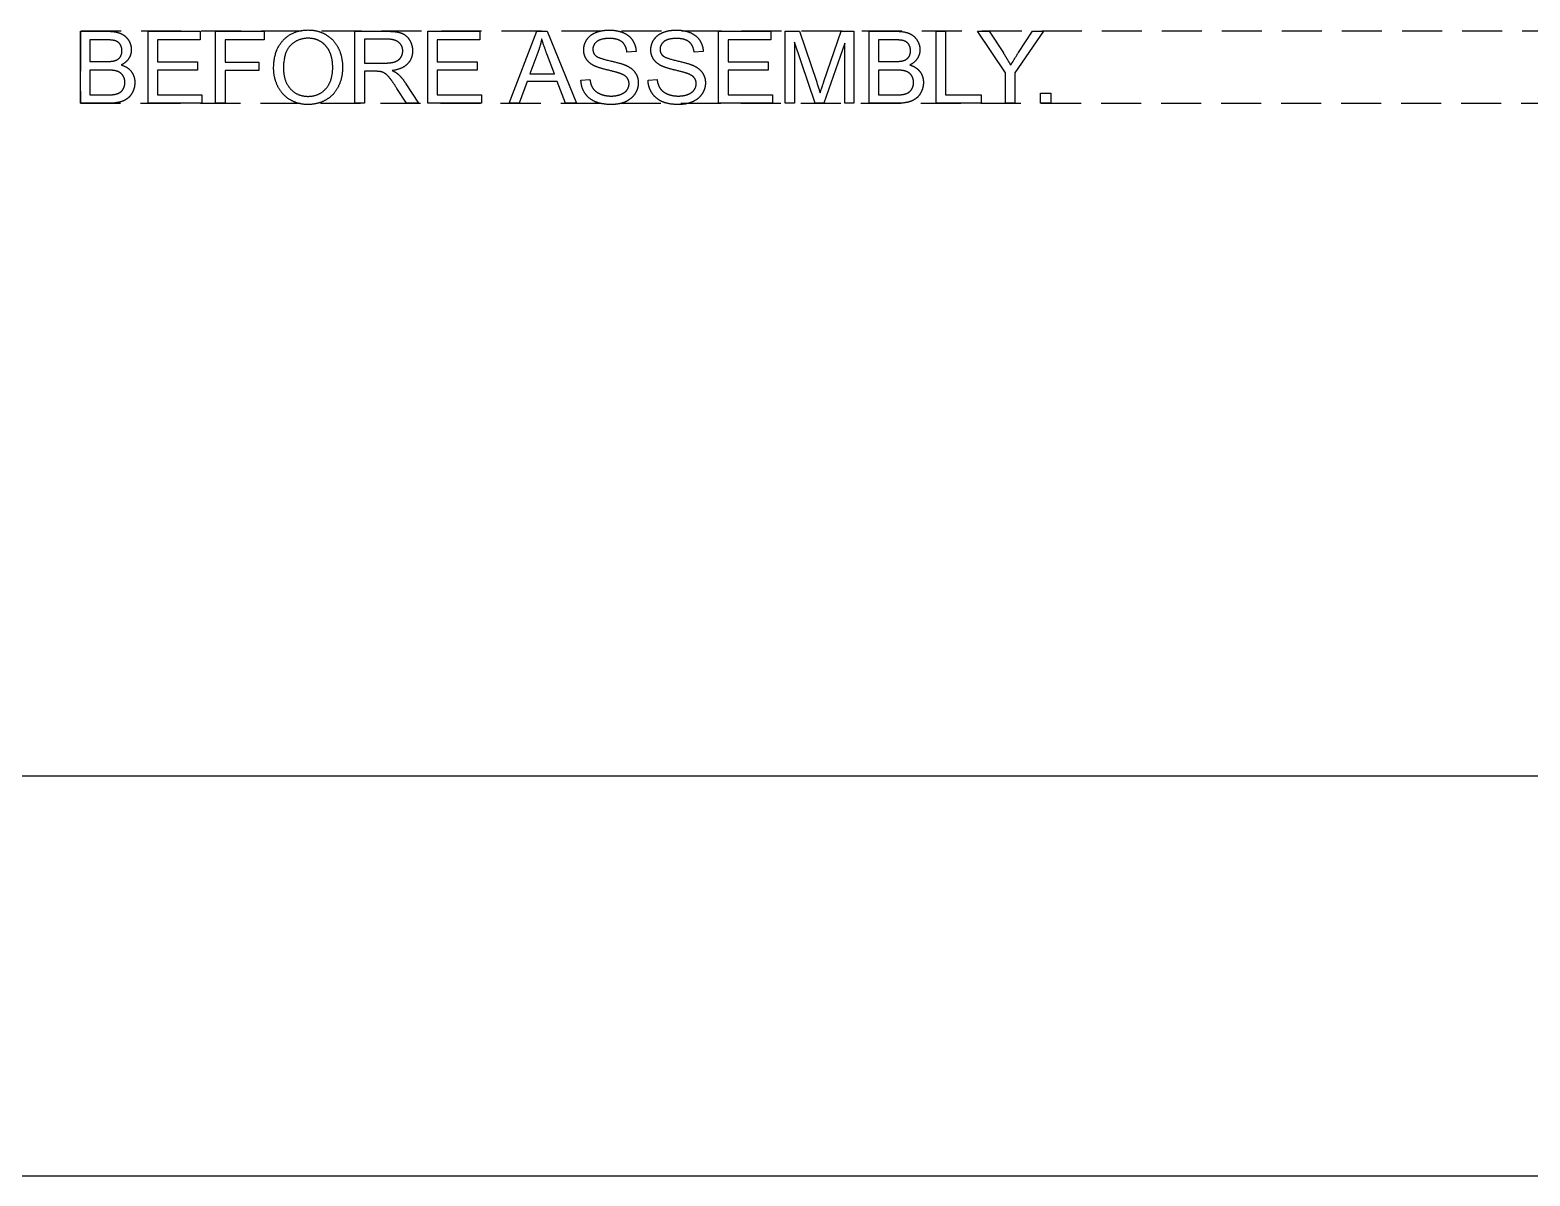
# Model space of a CAD drawing. Header units: millimetres. Extents: x 0 to 340, y 0 to 220.
# Drawn here: x 19.37 to 38.11, y 0 to 14.32 of the extents above; entities that cross this region are included whole.
import ezdxf

# ---------------------------------------------------------------- set-up
doc = ezdxf.new("R2010")
doc.units = ezdxf.units.MM
doc.linetypes.add('DASHED', pattern=[0.75, 0.5, -0.25])
doc.layers.get('0').update_dxf_attribs({"linetype": 'CONTINUOUS'})

msp = doc.modelspace()

# ---------------------------------------------------------------- linework, layer by layer
at = {"linetype": 'DASHED'}
for p, q in [((43.76, 14.3), (20, 14.3)), ((20, 14.3), (20, 13.4)), ((20, 13.4), (43.76, 13.4))]:
    msp.add_line(p, q, dxfattribs=at)
for p, q in [((20, 13.4), (20, 14.3)), ((20, 14.3), (20.338, 14.3)), ((20.846, 13.4), (20.846, 14.3)), ((20.846, 14.3), (21.497, 14.3)), ((21.497, 14.3), (21.497, 14.194)), ((21.688, 13.4), (21.688, 14.3)), ((21.688, 14.3), (22.295, 14.3)), ((22.295, 14.3), (22.295, 14.194)), ((23.43, 13.4), (23.43, 14.3)), ((23.43, 14.3), (23.829, 14.3)), ((24.339, 13.4), (24.339, 14.3)), ((24.339, 14.3), (24.989, 14.3)), ((24.989, 14.3), (24.989, 14.194)), ((25.356, 13.4), (25.701, 14.3)), ((25.701, 14.3), (25.83, 14.3)), ((25.83, 14.3), (26.198, 13.4)), ((27.973, 13.4), (27.973, 14.3)), ((27.973, 14.3), (28.624, 14.3)), ((28.624, 14.3), (28.624, 14.194)), ((28.805, 13.4), (28.805, 14.3)), ((28.805, 14.3), (28.985, 14.3)), ((28.985, 14.3), (29.198, 13.663)), ((29.289, 13.674), (29.504, 14.3)), ((29.504, 14.3), (29.664, 14.3)), ((29.664, 14.3), (29.664, 13.4)), ((29.852, 13.4), (29.852, 14.3)), ((29.852, 14.3), (30.189, 14.3)), ((30.69, 13.4), (30.69, 14.3)), ((30.69, 14.3), (30.809, 14.3)), ((30.809, 14.3), (30.809, 13.506)), ((31.555, 13.781), (31.208, 14.3)), ((31.208, 14.3), (31.353, 14.3)), ((31.353, 14.3), (31.53, 14.029)), ((32.033, 14.3), (31.674, 13.781)), ((31.72, 14.035), (31.894, 14.3)), ((31.894, 14.3), (32.033, 14.3)), ((20.299, 14.194), (20.119, 14.194)), ((20.119, 14.194), (20.119, 13.922)), ((21.497, 14.194), (20.965, 14.194)), ((20.965, 14.194), (20.965, 13.918)), ((22.295, 14.194), (21.807, 14.194)), ((21.807, 14.194), (21.807, 13.915)), ((23.834, 14.201), (23.549, 14.201)), ((23.549, 14.201), (23.549, 13.903)), ((24.989, 14.194), (24.458, 14.194)), ((24.458, 14.194), (24.458, 13.918)), ((28.624, 14.194), (28.092, 14.194)), ((28.092, 14.194), (28.092, 13.918)), ((29.18, 13.4), (28.92, 14.166)), ((28.92, 14.166), (28.92, 13.4)), ((29.549, 14.153), (29.288, 13.4)), ((29.549, 13.4), (29.549, 14.153)), ((30.15, 14.194), (29.971, 14.194)), ((29.971, 14.194), (29.971, 13.922)), ((20.119, 13.922), (20.314, 13.922)), ((20.965, 13.918), (21.463, 13.918)), ((21.463, 13.918), (21.463, 13.813)), ((21.807, 13.915), (22.23, 13.915)), ((22.23, 13.915), (22.23, 13.809)), ((23.549, 13.903), (23.805, 13.903)), ((24.458, 13.918), (24.956, 13.918)), ((24.956, 13.918), (24.956, 13.813)), ((25.714, 14.034), (25.615, 13.77)), ((25.921, 13.77), (25.827, 14.019)), ((26.942, 14.046), (26.828, 14.038)), ((27.781, 14.046), (27.667, 14.038)), ((28.092, 13.918), (28.59, 13.918)), ((28.59, 13.918), (28.59, 13.813)), ((29.971, 13.922), (30.165, 13.922)), ((20.327, 13.816), (20.119, 13.816)), ((20.119, 13.816), (20.119, 13.506)), ((21.463, 13.813), (20.965, 13.813)), ((20.965, 13.813), (20.965, 13.506)), ((22.23, 13.809), (21.807, 13.809)), ((21.807, 13.809), (21.807, 13.4)), ((23.687, 13.8), (23.549, 13.8)), ((23.549, 13.8), (23.549, 13.4)), ((24.956, 13.813), (24.458, 13.813)), ((24.458, 13.813), (24.458, 13.506)), ((25.615, 13.77), (25.921, 13.77)), ((26.253, 13.689), (26.365, 13.699)), ((27.091, 13.689), (27.204, 13.699)), ((28.59, 13.813), (28.092, 13.813)), ((28.092, 13.813), (28.092, 13.506)), ((30.179, 13.816), (29.971, 13.816)), ((29.971, 13.816), (29.971, 13.506)), ((31.555, 13.4), (31.555, 13.781)), ((31.674, 13.781), (31.674, 13.4)), ((20.119, 13.506), (20.343, 13.506)), ((20.965, 13.506), (21.518, 13.506)), ((21.518, 13.506), (21.518, 13.4)), ((24.073, 13.4), (23.954, 13.587)), ((24.067, 13.645), (24.223, 13.4)), ((24.458, 13.506), (25.01, 13.506)), ((25.01, 13.506), (25.01, 13.4)), ((25.581, 13.673), (25.482, 13.4)), ((25.957, 13.673), (25.581, 13.673)), ((26.062, 13.4), (25.957, 13.673)), ((28.092, 13.506), (28.645, 13.506)), ((28.645, 13.506), (28.645, 13.4)), ((29.971, 13.506), (30.195, 13.506)), ((30.809, 13.506), (31.252, 13.506)), ((31.252, 13.506), (31.252, 13.4)), ((31.995, 13.4), (31.995, 13.526)), ((31.995, 13.526), (32.121, 13.526)), ((32.121, 13.526), (32.121, 13.4)), ((20.343, 13.4), (20, 13.4)), ((21.518, 13.4), (20.846, 13.4)), ((21.807, 13.4), (21.688, 13.4)), ((23.549, 13.4), (23.43, 13.4)), ((24.223, 13.4), (24.073, 13.4)), ((25.01, 13.4), (24.339, 13.4)), ((25.482, 13.4), (25.356, 13.4)), ((26.198, 13.4), (26.062, 13.4)), ((28.645, 13.4), (27.973, 13.4)), ((28.92, 13.4), (28.805, 13.4)), ((29.288, 13.4), (29.18, 13.4)), ((29.664, 13.4), (29.549, 13.4)), ((30.195, 13.4), (29.852, 13.4)), ((31.252, 13.4), (30.69, 13.4)), ((31.674, 13.4), (31.555, 13.4)), ((32.121, 13.4), (31.995, 13.4)), ((5, 5), (335, 5)), ((0, 0), (340, 0))]:
    msp.add_line(p, q)
for points in [[(20.338, 14.3), (20.441, 14.3), (20.503, 14.273)], [(20.503, 14.273), (20.565, 14.245), (20.601, 14.189)], [(22.534, 14.189), (22.655, 14.316), (22.845, 14.316)], [(22.845, 14.316), (22.97, 14.316), (23.07, 14.256)], [(23.07, 14.256), (23.17, 14.197), (23.222, 14.09)], [(23.829, 14.3), (23.949, 14.3), (24.012, 14.276)], [(24.012, 14.276), (24.075, 14.252), (24.112, 14.19)], [(26.326, 14.195), (26.364, 14.254), (26.439, 14.285)], [(26.439, 14.285), (26.513, 14.315), (26.604, 14.315)], [(26.604, 14.315), (26.704, 14.315), (26.78, 14.283)], [(26.78, 14.283), (26.857, 14.251), (26.898, 14.188)], [(27.164, 14.195), (27.203, 14.254), (27.277, 14.285)], [(27.277, 14.285), (27.352, 14.315), (27.442, 14.315)], [(27.442, 14.315), (27.543, 14.315), (27.619, 14.283)], [(27.619, 14.283), (27.695, 14.251), (27.737, 14.188)], [(30.189, 14.3), (30.292, 14.3), (30.355, 14.273)], [(30.355, 14.273), (30.417, 14.245), (30.452, 14.189)], [(20.436, 14.181), (20.396, 14.194), (20.299, 14.194)], [(20.497, 14.135), (20.476, 14.169), (20.436, 14.181)], [(20.496, 13.977), (20.519, 14.008), (20.519, 14.056)], [(20.519, 14.056), (20.519, 14.1), (20.497, 14.135)], [(20.601, 14.189), (20.636, 14.132), (20.636, 14.07)], [(20.636, 14.07), (20.636, 14.012), (20.605, 13.961)], [(22.414, 13.838), (22.414, 14.062), (22.534, 14.189)], [(22.628, 14.127), (22.537, 14.04), (22.537, 13.836)], [(22.845, 14.213), (22.719, 14.213), (22.628, 14.127)], [(23.006, 14.168), (22.935, 14.213), (22.845, 14.213)], [(23.115, 14.041), (23.078, 14.123), (23.006, 14.168)], [(23.222, 14.09), (23.275, 13.984), (23.275, 13.849)], [(23.98, 14.159), (23.934, 14.201), (23.834, 14.201)], [(24.027, 14.054), (24.027, 14.118), (23.98, 14.159)], [(24.003, 13.974), (24.027, 14.011), (24.027, 14.054)], [(24.149, 14.054), (24.149, 13.959), (24.087, 13.893)], [(24.112, 14.19), (24.149, 14.129), (24.149, 14.054)], [(25.763, 14.205), (25.746, 14.119), (25.714, 14.034)], [(25.827, 14.019), (25.784, 14.132), (25.763, 14.205)], [(26.287, 14.067), (26.287, 14.135), (26.326, 14.195)], [(26.319, 13.955), (26.287, 14.005), (26.287, 14.067)], [(26.451, 14.171), (26.402, 14.131), (26.402, 14.075)], [(26.402, 14.075), (26.402, 14.027), (26.437, 13.995)], [(26.609, 14.21), (26.501, 14.21), (26.451, 14.171)], [(26.766, 14.167), (26.713, 14.21), (26.609, 14.21)], [(26.828, 14.038), (26.819, 14.123), (26.766, 14.167)], [(26.898, 14.188), (26.939, 14.126), (26.942, 14.046)], [(27.126, 14.067), (27.126, 14.135), (27.164, 14.195)], [(27.157, 13.955), (27.126, 14.005), (27.126, 14.067)], [(27.29, 14.171), (27.241, 14.131), (27.241, 14.075)], [(27.241, 14.075), (27.241, 14.027), (27.276, 13.995)], [(27.447, 14.21), (27.339, 14.21), (27.29, 14.171)], [(27.604, 14.167), (27.551, 14.21), (27.447, 14.21)], [(27.667, 14.038), (27.657, 14.123), (27.604, 14.167)], [(27.737, 14.188), (27.778, 14.126), (27.781, 14.046)], [(30.287, 14.181), (30.247, 14.194), (30.15, 14.194)], [(30.349, 14.135), (30.327, 14.169), (30.287, 14.181)], [(30.347, 13.977), (30.37, 14.008), (30.37, 14.056)], [(30.37, 14.056), (30.37, 14.1), (30.349, 14.135)], [(30.452, 14.189), (30.488, 14.132), (30.488, 14.07)], [(30.488, 14.07), (30.488, 14.012), (30.456, 13.961)], [(20.314, 13.922), (20.393, 13.922), (20.427, 13.932)], [(20.427, 13.932), (20.473, 13.946), (20.496, 13.977)], [(20.605, 13.961), (20.573, 13.91), (20.51, 13.879)], [(20.51, 13.879), (20.592, 13.855), (20.636, 13.797)], [(23.152, 13.849), (23.152, 13.959), (23.115, 14.041)], [(23.805, 13.903), (23.887, 13.903), (23.933, 13.92)], [(24.087, 13.893), (24.025, 13.827), (23.896, 13.809)], [(23.933, 13.92), (23.979, 13.937), (24.003, 13.974)], [(26.415, 13.871), (26.35, 13.905), (26.319, 13.955)], [(26.589, 13.815), (26.465, 13.845), (26.415, 13.871)], [(26.437, 13.995), (26.471, 13.964), (26.616, 13.931)], [(26.616, 13.931), (26.762, 13.898), (26.816, 13.874)], [(26.816, 13.874), (26.894, 13.838), (26.932, 13.782)], [(27.253, 13.871), (27.189, 13.905), (27.157, 13.955)], [(27.427, 13.815), (27.303, 13.845), (27.253, 13.871)], [(27.276, 13.995), (27.31, 13.964), (27.455, 13.931)], [(27.455, 13.931), (27.6, 13.898), (27.654, 13.874)], [(27.654, 13.874), (27.733, 13.838), (27.77, 13.782)], [(30.165, 13.922), (30.244, 13.922), (30.279, 13.932)], [(30.279, 13.932), (30.324, 13.946), (30.347, 13.977)], [(30.456, 13.961), (30.425, 13.91), (30.362, 13.879)], [(30.362, 13.879), (30.443, 13.855), (30.487, 13.797)], [(31.53, 14.029), (31.579, 13.953), (31.621, 13.876)], [(31.621, 13.876), (31.662, 13.947), (31.72, 14.035)], [(20.459, 13.801), (20.413, 13.816), (20.327, 13.816)], [(20.53, 13.748), (20.505, 13.786), (20.459, 13.801)], [(20.556, 13.661), (20.556, 13.711), (20.53, 13.748)], [(20.636, 13.797), (20.68, 13.739), (20.68, 13.661)], [(22.465, 13.614), (22.414, 13.72), (22.414, 13.838)], [(22.537, 13.836), (22.537, 13.674), (22.624, 13.58)], [(23.065, 13.581), (23.152, 13.676), (23.152, 13.849)], [(23.275, 13.849), (23.275, 13.712), (23.219, 13.604)], [(23.753, 13.795), (23.733, 13.8), (23.687, 13.8)], [(23.808, 13.771), (23.781, 13.789), (23.753, 13.795)], [(23.868, 13.711), (23.835, 13.754), (23.808, 13.771)], [(23.954, 13.587), (23.902, 13.668), (23.868, 13.711)], [(23.896, 13.809), (23.943, 13.787), (23.968, 13.765)], [(23.968, 13.765), (24.02, 13.717), (24.067, 13.645)], [(26.302, 13.527), (26.255, 13.599), (26.253, 13.689)], [(26.365, 13.699), (26.373, 13.631), (26.402, 13.588)], [(26.749, 13.771), (26.713, 13.786), (26.589, 13.815)], [(26.83, 13.718), (26.805, 13.75), (26.749, 13.771)], [(26.854, 13.644), (26.854, 13.687), (26.83, 13.718)], [(26.932, 13.782), (26.969, 13.727), (26.969, 13.654)], [(27.141, 13.527), (27.094, 13.599), (27.091, 13.689)], [(27.204, 13.699), (27.212, 13.631), (27.241, 13.588)], [(27.587, 13.771), (27.551, 13.786), (27.427, 13.815)], [(27.668, 13.718), (27.644, 13.75), (27.587, 13.771)], [(27.693, 13.644), (27.693, 13.687), (27.668, 13.718)], [(27.77, 13.782), (27.808, 13.727), (27.808, 13.654)], [(30.31, 13.801), (30.265, 13.816), (30.179, 13.816)], [(30.382, 13.748), (30.356, 13.786), (30.31, 13.801)], [(30.408, 13.661), (30.408, 13.711), (30.382, 13.748)], [(30.487, 13.797), (30.531, 13.739), (30.531, 13.661)], [(20.343, 13.506), (20.401, 13.506), (20.424, 13.511)], [(20.424, 13.511), (20.465, 13.518), (20.493, 13.535)], [(20.493, 13.535), (20.521, 13.552), (20.538, 13.585)], [(20.538, 13.585), (20.556, 13.618), (20.556, 13.661)], [(20.653, 13.543), (20.626, 13.489), (20.587, 13.46)], [(20.68, 13.661), (20.68, 13.598), (20.653, 13.543)], [(22.617, 13.446), (22.517, 13.507), (22.465, 13.614)], [(22.624, 13.58), (22.712, 13.487), (22.844, 13.487)], [(22.844, 13.487), (22.978, 13.487), (23.065, 13.581)], [(23.219, 13.604), (23.164, 13.496), (23.063, 13.44)], [(26.432, 13.42), (26.349, 13.456), (26.302, 13.527)], [(26.402, 13.588), (26.431, 13.545), (26.493, 13.518)], [(26.493, 13.518), (26.554, 13.491), (26.631, 13.491)], [(26.631, 13.491), (26.699, 13.491), (26.751, 13.512)], [(26.751, 13.512), (26.803, 13.532), (26.829, 13.567)], [(26.928, 13.519), (26.887, 13.455), (26.81, 13.42)], [(26.829, 13.567), (26.854, 13.603), (26.854, 13.644)], [(26.969, 13.654), (26.969, 13.582), (26.928, 13.519)], [(27.27, 13.42), (27.188, 13.456), (27.141, 13.527)], [(27.241, 13.588), (27.27, 13.545), (27.331, 13.518)], [(27.331, 13.518), (27.393, 13.491), (27.47, 13.491)], [(27.47, 13.491), (27.538, 13.491), (27.59, 13.512)], [(27.59, 13.512), (27.642, 13.532), (27.667, 13.567)], [(27.767, 13.519), (27.726, 13.455), (27.648, 13.42)], [(27.667, 13.567), (27.693, 13.603), (27.693, 13.644)], [(27.808, 13.654), (27.808, 13.582), (27.767, 13.519)], [(29.198, 13.663), (29.227, 13.574), (29.241, 13.53)], [(29.241, 13.53), (29.256, 13.579), (29.289, 13.674)], [(30.195, 13.506), (30.252, 13.506), (30.276, 13.511)], [(30.276, 13.511), (30.317, 13.518), (30.344, 13.535)], [(30.344, 13.535), (30.372, 13.552), (30.39, 13.585)], [(30.39, 13.585), (30.408, 13.618), (30.408, 13.661)], [(30.504, 13.543), (30.478, 13.489), (30.438, 13.46)], [(30.531, 13.661), (30.531, 13.598), (30.504, 13.543)], [(20.488, 13.415), (20.429, 13.4), (20.343, 13.4)], [(20.587, 13.46), (20.548, 13.43), (20.488, 13.415)], [(22.844, 13.385), (22.717, 13.385), (22.617, 13.446)], [(23.063, 13.44), (22.962, 13.385), (22.844, 13.385)], [(26.636, 13.385), (26.514, 13.385), (26.432, 13.42)], [(26.81, 13.42), (26.733, 13.385), (26.636, 13.385)], [(27.475, 13.385), (27.353, 13.385), (27.27, 13.42)], [(27.648, 13.42), (27.571, 13.385), (27.475, 13.385)], [(30.34, 13.415), (30.281, 13.4), (30.195, 13.4)], [(30.438, 13.46), (30.399, 13.43), (30.34, 13.415)]]:
    msp.add_open_spline(points, degree=2)

doc.saveas('drawing.dxf')
